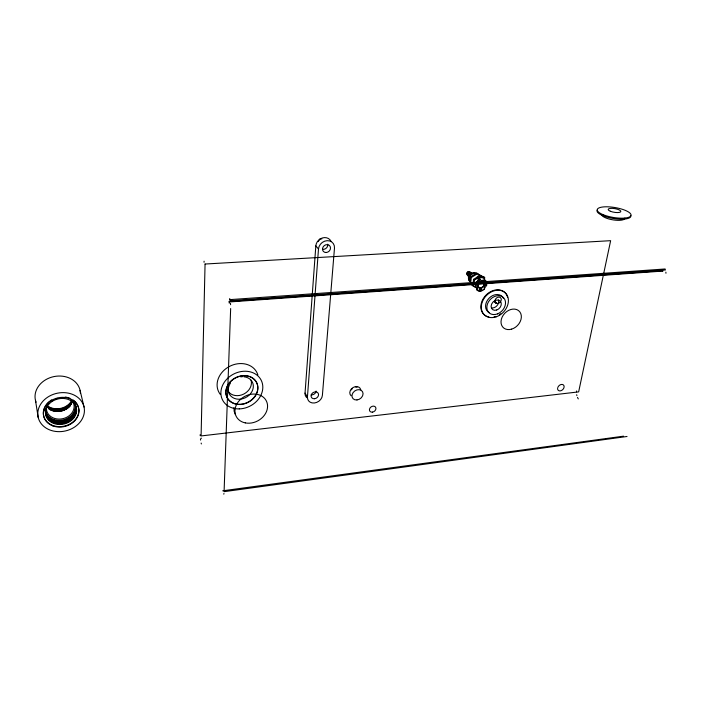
<?xml version="1.0" encoding="UTF-8"?>
<svg xmlns="http://www.w3.org/2000/svg" width="701" height="701" viewBox="0 0 701 701"><rect width="100%" height="100%" fill="white"/><g stroke="black" fill="none" stroke-linecap="round" stroke-linejoin="round"><path stroke-width="1.05" d="M230.655 308.536L224.083 491.673L627.036 436.486M204.044 262.27L204.087 261.193M306.863 397.677A7.842 6.379 -32.7 0 1 305.04 393.103L315.836 245.885A8.412 7.369 -41.6 0 1 322.329 237.972A8.412 7.369 -41.6 0 1 330.986 241.179M307.441 396.985L318.491 249.013A8.473 7.404 -41.6 0 1 327.113 240.671A8.473 7.404 -41.6 0 1 334.482 248.136L322.39 395.382A7.895 6.405 -32.7 0 1 314.372 402.987A7.895 6.405 -32.7 0 1 307.441 396.985L305.04 393.103M576.485 391.859L576.555 390.948M482.56 276.72L476.671 273.066L470.546 276.781L471.335 277.491L470.695 282.45M473.14 282.433L473.604 279.34L476.408 277.631A5.853 4.67 -47.1 0 1 477.749 277.018M477.013 288.058L473.499 286.288L474.437 280.076L477.25 278.376M484.777 286.989L484.189 289.355A5.81 4.618 -46.9 0 1 476.934 289.89L476.855 287.349M478.529 277.798L478.862 277.833M479.063 277.43L478.617 277.491M477.074 287.55L476.531 289.46M478.503 283.318L477.591 289.268L476.89 288.523M478.669 282.258L478.844 281.075L477.679 281.39L478.284 281.259M479.764 279.822L479.747 278.867L479.983 280.023L477.819 281.005L479.983 280.023M477.565 277A2.988 1.122 8.2 0 0 477.39 278.113A2.988 1.122 8.2 0 0 479.87 279.033L478.476 278.209A2.988 1.113 8.2 0 1 478.135 276.387A10.261 3.856 8.3 0 1 481.166 276.176A2.988 1.113 8.2 0 1 484.733 277.78L483.935 279.533L485.767 280.663L485.11 284.878M480.395 277.552L482.77 277.14L481.692 277.526M480.781 277.289L481.92 277.272M479.747 288.882L479.773 287.901A3.575 2.848 -47 0 1 477.88 285.763A5.967 4.741 -47.1 0 1 477.994 284.361A3.575 2.848 -47.1 0 1 478.669 282.705M479.896 287.918C479.449 291.669 481.631 289.609 481.412 287.778A3.575 2.848 -47 0 0 484.242 284.475A5.976 4.758 -47 0 0 484.347 283.073A3.575 2.848 -47.1 0 0 480.825 281.048M479.782 289.233L480.658 290.38L481.28 287.822M483.515 277.386L482.884 277.5M223.812 494.179L223.943 493.46M470.546 276.781L469.731 281.574A5.319 4.259 -47.2 0 1 470.31 275.213A5.319 4.259 -47.2 0 1 476.619 273.548M477.206 288.33L476.645 288.4L476.995 287.664M486.45 286.104L486.844 284.72M479.204 279.971L479.44 279.252A1.498 0.648 1 0 1 479.861 278.98M479.721 279.936L479.046 279.077L478.695 280.207A4.697 3.742 -47 0 0 476.268 286.166M480.579 289.119C480.395 291.616 482.893 287.796 480.562 289.127C479.344 289.303 481 287.76 480.711 288.987M476.645 288.4L476.032 287.436A5.888 4.679 -47 0 1 476.846 282.082L479.379 279.375L479.44 279.865M318.201 241.608L319.884 238.98L321.864 238.883M222.699 490.814L623.557 436.171M479.353 279.349L478.695 280.207L477.977 279.576L479.046 279.077M479.02 277.824L481.333 277.202L480.273 277.359L482.2 277.605M483.97 289.154L484.452 289.101M481.289 276.01L477.469 273.767L471.335 277.491M481.508 288.023L481.631 287.98A3.584 2.848 -47 0 0 484.225 285.526A5.976 4.758 -47 0 0 484.557 284.107A3.584 2.848 -47.1 0 0 483.068 281.241A3.584 2.848 -47.1 0 0 479.502 282.188M481.981 277.351L482.446 277.237M480.527 277.578L481.166 277.43M481.517 277.359L481.088 277.438C482.638 277.105 479.379 277.386 480.842 277.324M482.384 277.202L481.333 277.202M480.597 277.561L479.028 277.78M483.576 277.421L482.49 277.587M229.954 299.625L665.1 268.974L665.442 269.981L230.173 300.825L229.718 298.512M484.847 280.426C488.544 281.031 482.963 291.257 484.759 287.945L484.496 287.708M480.115 288.12L479.992 288.102A3.584 2.848 -47 0 1 478.126 285.132A5.967 4.741 -47.1 0 1 478.213 284.562A3.584 2.848 -47.1 0 1 478.888 282.897M496.168 303.209L496.878 303.454A3.54 2.769 -46.7 0 0 501.285 299.441A3.54 2.769 -46.7 0 0 496.72 297.855A3.54 2.769 -46.7 0 0 496.168 303.209L494.319 301.544L496.878 303.454M471.992 284.79L469.556 283.432L474.174 286.358M475.006 286.867L472.676 285.535L473.499 286.288M483.927 278.577L484.768 279.357M476.671 273.066L477.469 273.767M485.565 280.838L484.996 280.786A1.884 1.498 -47.5 0 1 483.751 280.707M473.604 279.34L474.437 280.076M315.836 245.885L318.491 249.013M485.276 280.47L485.881 281.443M578.29 398.913L577.484 397.406M235.387 414.641L234.134 411.233L233.985 407.491M484.172 278.499L484.181 278.735A2.988 1.113 8.2 0 0 482.621 276.86M201.152 443.085L201.371 443.943M80.063 390.326L84.059 407.071A23.51 19.304 -12.6 0 1 53.206 431.001A23.51 19.304 -12.6 0 1 46.029 398.352A23.51 19.304 -12.6 0 1 84.059 407.071M576.686 394.707L576.888 395.644M35.479 400.376L38.231 417.621M229.201 302.587L229.288 303.218M200.451 438.992L200.6 440.079M201.169 438.037L201.231 438.589M230.489 303.393L230.594 304.716M665.871 272.146L665.95 273.259M200.171 434.699L200.197 435.724M557.759 387.574A3.742 2.716 -44.3 0 1 563.148 384.744A3.742 2.716 -44.3 0 1 562.009 390.203A3.742 2.716 -44.3 0 1 557.584 388.424M243.913 376.787A12.951 10.752 -27.3 0 1 252.763 389.703A12.951 10.752 -27.3 0 1 236.412 398.992A12.951 10.752 -27.3 0 1 229.367 385.051M229.709 384.358A12.951 10.752 -27.3 0 1 230.533 383.035M240.75 376.866A12.951 10.752 -27.3 0 1 242.344 376.735M251.089 380.196A12.872 10.717 -27.3 0 1 243.755 394.067A12.872 10.717 -27.3 0 1 228.333 391.587M248.443 376.095A16.544 13.731 -27.4 0 1 256.96 392.385A16.544 13.731 -27.4 0 1 238.305 404.258A16.544 13.731 -27.4 0 1 225.924 390.439M226.055 389.616A16.544 13.731 -27.4 0 1 239.549 376.174M240.452 375.955A16.544 13.731 -27.4 0 1 247.611 375.894M220.412 394.532A21.416 17.858 -27.2 0 1 229.507 366.404A21.416 17.858 -27.2 0 1 257.88 374.974M71.826 400.359A15.308 12.679 -11.8 0 1 48.29 406.44M71.896 400.928A15.247 12.627 -11.8 0 1 47.081 406.01M71.958 401.498A15.185 12.574 -11.9 0 1 47.247 406.562M72.019 402.067A15.133 12.522 -11.9 0 1 47.405 407.115M72.738 401.156A15.071 12.469 -11.9 0 1 72.08 402.637M71.686 403.355A15.071 12.469 -11.9 0 1 48.912 408.639M70.258 405.94A15.01 12.416 -11.9 0 1 65.368 409.629M64.545 410.006A15.01 12.416 -11.9 0 1 54.722 411.268M53.846 411.11A15.01 12.416 -11.9 0 1 52.146 410.646M51.339 410.348A15.01 12.416 -11.9 0 1 49.07 409.2M72.028 401.813A13.792 11.4 -12 0 1 60.417 411.136A13.792 11.4 -12 0 1 46.678 406.063M73.176 400.026A17.919 14.712 -12.5 0 1 75.095 419.899A17.919 14.712 -12.5 0 1 51.357 424.85A17.919 14.712 -12.5 0 1 45.434 405.809M45.942 405.038A17.919 14.712 -12.5 0 1 49.184 401.568M49.955 400.963A17.919 14.712 -12.5 0 1 51.611 399.868M65.254 397.038A17.919 14.712 -12.5 0 1 67.191 397.397M68.128 397.642A17.919 14.712 -12.5 0 1 69.934 398.264M78.582 409.419A17.77 14.598 -12.5 0 1 78.433 411.908M70.626 400.087A15.615 12.828 -12.5 0 1 74.061 416.788A15.615 12.828 -12.5 0 1 54.292 422.992A15.615 12.828 -12.5 0 1 46.24 407.737M47.414 405.458A15.615 12.828 -12.5 0 1 49.052 403.364M51.865 400.99A15.615 12.828 -12.5 0 1 53.495 400.017M56.141 398.878A15.615 12.828 -12.5 0 1 57.999 398.352M61.828 397.879A15.615 12.828 -12.5 0 1 63.73 397.931M74.981 404.214A15.527 12.758 -12.5 0 1 62.818 422.834A15.527 12.758 -12.5 0 1 45.547 409.498M73.64 402.225A15.527 12.758 -12.5 0 1 74.586 403.522M75.121 404.346A15.431 12.688 -12.4 0 1 62.223 422.221A15.431 12.688 -12.4 0 1 45.512 408.885M74.911 403.758A15.343 12.618 -12.4 0 1 62.555 421.459A15.343 12.618 -12.4 0 1 45.381 409.06M73.736 401.717A15.343 12.618 -12.4 0 1 74.569 403.057M74.367 402.479A15.247 12.548 -12.4 0 1 63.809 420.477A15.247 12.548 -12.4 0 1 45.32 410.006M75.007 404.048A15.159 12.478 -12.4 0 1 62.301 420.092A15.159 12.478 -12.4 0 1 45.285 409.384M72.378 400.998A13.967 11.496 -12.3 0 1 63.204 418.593A13.967 11.496 -12.3 0 1 46.45 407.474M36.049 402.19A22.853 18.945 -11.8 0 1 53.959 376.586A22.853 18.945 -11.8 0 1 80.422 393.112M630.786 215.68A17.122 5.038 9.5 0 1 612.77 218.397A17.122 5.038 9.5 0 1 597.418 209.871M624.889 218.072A11.751 3.487 9.6 0 1 613.498 219.948A11.751 3.487 9.6 0 1 601.686 214.637M351.28 389.879A5.266 4.224 -35.5 0 1 352.165 388.845M355.784 387.136A5.266 4.224 -35.5 0 1 357.046 387.154M351.07 395.75A5.897 4.732 -35.5 0 1 353.006 387.565A5.897 4.732 -35.5 0 1 360.77 389.826M488.895 317.01A15.177 11.891 -46.4 0 1 485.828 295.287A15.177 11.891 -46.4 0 1 507.647 297.399M500.794 313.715A15.177 11.891 -46.4 0 1 499.2 314.81M495.773 316.431A15.177 11.891 -46.4 0 1 494.021 316.913M489.307 312.646A10.445 8.175 -46.3 0 1 489.132 298.127A10.445 8.175 -46.3 0 1 503.484 298.328M498.35 299.914A5.687 4.451 -46.4 0 1 497.062 305.61A5.687 4.451 -46.4 0 1 491.506 307.853M478.152 275.844A4.995 3.987 -47.1 0 1 479.151 276.229M481.464 290.678A5.801 4.609 -47 0 1 476.715 289.688M480.772 281.565A3.479 2.76 -47 0 1 484.172 284.334A3.479 2.76 -47 0 1 479.826 287.664A3.479 2.76 -47 0 1 478.669 283.169M481.762 280.277A4.705 3.742 -47 0 1 482.814 280.347M481.526 277.57A1.481 0.552 8.2 0 1 482.376 277.946M481.158 289.644A1.358 1.078 -46.7 0 1 479.668 289.942M479.449 289.767A1.358 1.078 -46.7 0 1 479.221 289.233M475.462 278.858A5.371 4.276 -47.1 0 1 477.793 277.438M470.02 281.083A4.828 3.873 -47.2 0 1 469.731 274.669A4.828 3.873 -47.2 0 1 476.233 273.802M469.346 280.207A4.854 3.891 -47.2 0 1 470.835 274.801A4.854 3.891 -47.2 0 1 476.154 273.749M467.839 274.512A1.437 1.157 -47.3 0 1 467.549 274.406M467.155 273.96A1.437 1.157 -47.3 0 1 467.173 272.969M467.585 272.365A1.437 1.157 -47.3 0 1 469.39 272.242M468.102 274.906A1.84 1.481 -47.3 0 1 466.7 273.627A1.84 1.481 -47.3 0 1 468.023 271.681A1.84 1.481 -47.3 0 1 469.889 272.295M469.337 276.063A2.296 1.84 -47.2 0 1 471.151 273.925M469.328 276.536A1.849 1.481 -47.3 0 1 469.214 274.082A1.849 1.481 -47.3 0 1 471.703 273.749M469.74 276.028A1.849 1.481 -47.2 0 1 470.082 275.169M470.774 274.512A1.849 1.481 -47.2 0 1 471.633 274.231M468.697 275.773A1.84 1.481 -47.3 0 1 467.751 274.082A1.84 1.481 -47.3 0 1 469.46 272.452A1.84 1.481 -47.3 0 1 471.002 273.583M469.539 277.079A2.296 1.84 -47.3 0 1 468.759 274.091A2.296 1.84 -47.3 0 1 472.027 273.443M469.582 276.106A2.287 1.84 -47.3 0 1 467.295 274.617A2.287 1.84 -47.3 0 1 469.486 272.049A2.287 1.84 -47.3 0 1 471.396 273.986M316.09 391.07A3.926 3.198 -32.7 0 1 311.165 394.847M327.717 244.237A4.206 3.68 -41.6 0 1 322.486 249.293M205.06 264.032L201.091 435.943L578.649 391.885L610.641 240.68L205.06 264.032M481 289.495C480.798 291.993 483.322 288.199 481 289.495M662.778 271.085L229.096 301.982L228.973 301.43L662.568 270.621L662.778 271.085M245.297 422.896A16.938 13.862 -27.8 0 0 267.396 404.118A16.938 13.862 -27.8 0 0 241.091 398.869A16.938 13.862 -27.8 0 0 245.297 422.896M511.607 329.146A11.444 8.824 -46 0 0 519.774 311.814A11.444 8.824 -46 0 0 502.17 317.036A11.444 8.824 -46 0 0 511.607 329.146M372.52 412.135A3.496 2.76 -35.9 0 0 375.578 407.202A3.496 2.76 -35.9 0 0 369.935 408.113A3.496 2.76 -35.9 0 0 372.52 412.135M238.252 404.468A16.552 13.731 -27.4 0 0 257.232 383.946A16.552 13.731 -27.4 0 0 230.252 381.992A16.552 13.731 -27.4 0 0 238.252 404.468M239.243 408.902A21.705 17.998 -27.4 0 0 261.175 380.196A21.705 17.998 -27.4 0 0 225.135 381.099A21.705 17.998 -27.4 0 0 239.243 408.902M52.785 425.884A17.937 14.721 -12.6 0 0 78.959 410.479A17.937 14.721 -12.6 0 0 51.786 400.271A17.937 14.721 -12.6 0 0 52.785 425.884M53.705 423.448A15.711 12.898 -12.5 0 0 76.628 409.936A15.711 12.898 -12.5 0 0 52.812 401.007A15.711 12.898 -12.5 0 0 53.705 423.448M603.123 214.672A17.131 5.021 9.5 0 0 630.76 215.987A17.131 5.021 9.5 0 0 608.547 206.839A17.131 5.021 9.5 0 0 603.123 214.672M610.334 211.246A6.432 1.875 9.5 0 0 620.744 211.772A6.432 1.875 9.5 0 0 612.464 208.346A6.432 1.875 9.5 0 0 610.334 211.246M356.975 399.956A5.932 4.741 -35.5 0 0 362.566 391.736A5.932 4.741 -35.5 0 0 352.989 392.753A5.932 4.741 -35.5 0 0 356.975 399.956M496.054 316.878A15.194 11.899 -46.3 0 0 505.947 293.553A15.194 11.899 -46.3 0 0 482.542 301.281A15.194 11.899 -46.3 0 0 496.054 316.878M497.438 313.917A10.471 8.184 -46.3 0 0 503.581 297.723A10.471 8.184 -46.3 0 0 487.545 303.752A10.471 8.184 -46.3 0 0 497.438 313.917M496.685 310.026A5.713 4.469 -46.3 0 0 500.365 301.255A5.713 4.469 -46.3 0 0 491.576 304.199A5.713 4.469 -46.3 0 0 496.685 310.026M314.539 398.738A3.952 3.207 -32.8 0 0 318.193 393.27A3.952 3.207 -32.8 0 0 311.717 393.944A3.952 3.207 -32.8 0 0 314.539 398.738M326.184 252.509A4.232 3.698 -41.6 0 0 330.127 246.419A4.232 3.698 -41.6 0 0 323.205 246.778A4.232 3.698 -41.6 0 0 326.184 252.509"/></g></svg>
